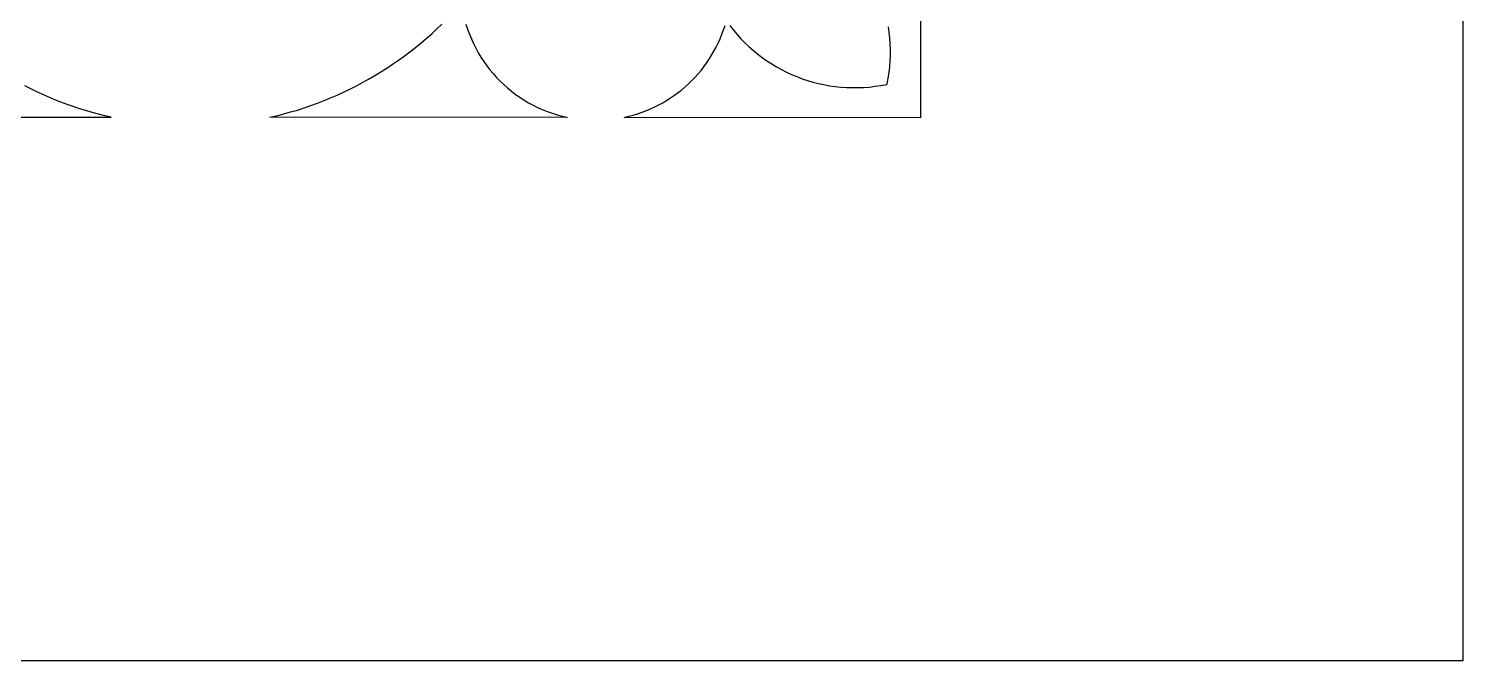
# Model space of a CAD drawing. Extents: x -1145 to -490, y -328 to 327.
# Drawn here: x -609.2 to -490.3, y -328.1 to -275.7 of the extents above; entities that cross this region are included whole.
import ezdxf

# ---------------------------------------------------------------- set-up
doc = ezdxf.new("R2010")
doc.units = 0
doc.layers.add('LAYER_1', color=18, linetype='CONTINUOUS')

msp = doc.modelspace()

# ---------------------------------------------------------------- linework, layer by layer
at = {"layer": 'LAYER_1'}
msp.add_lwpolyline([(-1145.26, -328.06), (-490.26, -328.06), (-490.26, 326.94), (-1145.26, 326.94)], close=True, dxfattribs=at)
for points in [[(-535.3, -258.48), (-535.26, -283.06), (-559.83, -283.02), (-559.46, -282.93), (-559.08, -282.83), (-558.72, -282.72), (-558.35, -282.59), (-557.99, -282.46), (-557.64, -282.31), (-557.3, -282.15), (-556.96, -281.98), (-556.62, -281.8), (-556.3, -281.6), (-555.98, -281.4), (-555.66, -281.18), (-555.36, -280.96), (-555.06, -280.73), (-554.77, -280.48), (-554.49, -280.23), (-554.22, -279.96), (-553.96, -279.69), (-553.7, -279.41), (-553.46, -279.12), (-553.23, -278.82), (-553, -278.51), (-552.79, -278.19), (-552.58, -277.87), (-552.39, -277.54), (-552.21, -277.2), (-552.04, -276.85), (-551.88, -276.5), (-551.73, -276.13), (-551.6, -275.77), (-551.47, -275.39)], [(-572.95, -275.29), (-572.81, -275.7), (-572.67, -276.11), (-572.5, -276.51), (-572.33, -276.9), (-572.14, -277.29), (-571.93, -277.66), (-571.71, -278.03), (-571.48, -278.38), (-571.23, -278.73), (-570.97, -279.07), (-570.7, -279.39), (-570.42, -279.71), (-570.12, -280.01), (-569.81, -280.3), (-569.5, -280.58), (-569.17, -280.85), (-568.83, -281.11), (-568.49, -281.35), (-568.13, -281.58), (-567.76, -281.8), (-567.39, -282), (-567.01, -282.19), (-566.62, -282.37), (-566.22, -282.53), (-565.81, -282.67), (-565.4, -282.8), (-564.98, -282.92), (-564.56, -283.02), (-589.21, -283.01), (-588.63, -282.88), (-588.06, -282.73), (-587.49, -282.57), (-586.93, -282.41), (-586.37, -282.23), (-585.81, -282.04), (-585.26, -281.83), (-584.71, -281.62), (-584.17, -281.4), (-583.63, -281.17), (-583.1, -280.92), (-582.57, -280.67), (-582.04, -280.41), (-581.53, -280.13), (-581.02, -279.85), (-580.51, -279.55), (-580.01, -279.25), (-579.51, -278.94), (-579.03, -278.61), (-578.54, -278.28), (-578.07, -277.94), (-577.6, -277.58), (-577.14, -277.22), (-576.68, -276.85), (-576.24, -276.47), (-575.79, -276.08), (-575.36, -275.68), (-574.94, -275.28)], [(-551.08, -275.4), (-550.78, -275.78), (-550.47, -276.15), (-550.15, -276.5), (-549.82, -276.84), (-549.48, -277.17), (-549.12, -277.48), (-548.76, -277.78), (-548.38, -278.06), (-548, -278.33), (-547.6, -278.59), (-547.2, -278.83), (-546.79, -279.05), (-546.37, -279.27), (-545.95, -279.46), (-545.52, -279.64), (-545.08, -279.81), (-544.63, -279.95), (-544.18, -280.09), (-543.73, -280.2), (-543.27, -280.3), (-542.81, -280.39), (-542.34, -280.45), (-541.87, -280.5), (-541.4, -280.54), (-540.93, -280.55), (-540.45, -280.55), (-539.97, -280.53), (-539.5, -280.5), (-539.02, -280.44), (-538.54, -280.37), (-538.06, -280.28), (-538.06, -280.26), (-538.04, -280.26), (-537.95, -279.78), (-537.87, -279.3), (-537.82, -278.82), (-537.78, -278.34), (-537.76, -277.86), (-537.76, -277.39), (-537.78, -276.91), (-537.81, -276.44), (-537.86, -275.97), (-537.93, -275.51)], [(-634.99, -283.01), (-602.36, -283.01), (-602.89, -282.89), (-603.42, -282.76), (-603.95, -282.61), (-604.47, -282.46), (-604.99, -282.3), (-605.51, -282.12), (-606.02, -281.94), (-606.53, -281.75), (-607.04, -281.55), (-607.54, -281.34), (-608.04, -281.12), (-608.54, -280.9), (-609.03, -280.66), (-609.52, -280.41)]]:
    msp.add_lwpolyline(points, dxfattribs=at)

doc.saveas('drawing.dxf')
